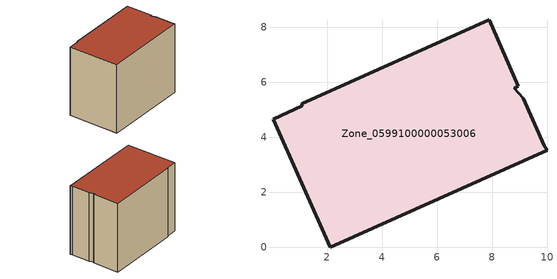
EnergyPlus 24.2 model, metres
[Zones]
Zone_0599100000053006
 floor ground (C_G): 1.1,5.14 1.07,5.21 7.89,8.27 8.95,5.85 8.81,5.78 9.14,5.41 9.9,3.69 10,3.53 2.12,0 0.03,4.66 z3.17
 wall outside (C_F): 0.03,4.66 2.12,0 10,3.53 9.9,3.69 9.14,5.41 8.81,5.78 8.95,5.85 7.89,8.27 1.07,5.21 1.1,5.14 0.03,4.66 z3.17:10.19
 roof outside (C_R): 9.14,5.41 8.81,5.78 8.95,5.85 7.89,8.27 1.07,5.21 1.1,5.14 0.03,4.66 2.12,0 10,3.53 9.9,3.69 z10.19
[BUILDING]
Pand.0599100000053006: North Axis=0; Terrain=City; Loads Convergence Tolerance Value=0.04; Temperature Convergence Tolerance Value=0.4; Solar Distribution=FullExterior; Maximum Number of Warmup Days=25; Minimum Number of Warmup Days=1
[Site:Location]
Rotterdam.The.Hague.AP_ZH_NLD Design_Conditions: Latitude=51.96; Longitude=4.45; Time Zone=1; Elevation=-4.5
[SITE:GROUNDTEMPERATURE:BUILDINGSURFACE]
18, 18, 18, 18, 18, 18, 18, 18, 18, 18, 18, 18
[MATERIAL] Thermal Absorptance=0.9; Solar Absorptance=0.7; Visible Absorptance=0.7
Name | Roughness | Thickness | Conductivity | Density | Specific Heat
G.TC.1946 | MediumSmooth | 0.15 | 1 | 540 | 1210
F.TC.1946 | Rough | 0.3 | 0.857143 | 1920 | 840
R.TC.1946 | MediumRough | 0.2 | 0.909091 | 1500 | 1000
[CONSTRUCTION]
C_G: G.TC.1946
C_F: F.TC.1946
C_R: R.TC.1946
[ZONE]
Zone_0599100000053006: Type=1; Multiplier=1; Ceiling Height=Autocalculate; Volume=Autocalculate; Floor Area=autocalculate; Part of Total Floor Area=Yes
[ZONEINFILTRATION:DESIGNFLOWRATE]
Infil_Zone_0599100000053006: Zone or ZoneList or Space or SpaceList=Zone_0599100000053006; Schedule=AlwaysOn; Design Flow Rate Calculation Method=Flow/Area; Flow Rate per Floor Area=0.003; Constant Term Coefficient=1; Temperature Term Coefficient=0; Velocity Term Coefficient=0; Velocity Squared Term Coefficient=0
[HVACTEMPLATE:ZONE:IDEALLOADSAIRSYSTEM]
Zone_0599100000053006: Maximum Heating Supply Air Temperature=50; Minimum Cooling Supply Air Temperature=13; Maximum Heating Supply Air Humidity Ratio=0.0156; Minimum Cooling Supply Air Humidity Ratio=0.0077; Heating Limit=NoLimit; Cooling Limit=NoLimit; Dehumidification Control Type=ConstantSensibleHeatRatio; Cooling Sensible Heat Ratio=0.7; Dehumidification Setpoint=60; Humidification Control Type=None; Humidification Setpoint=30; Outdoor Air Method=None; Outdoor Air Flow Rate per Person=0.00944; Outdoor Air Flow Rate per Zone Floor Area=0; Outdoor Air Flow Rate per Zone=0; Demand Controlled Ventilation Type=None; Outdoor Air Economizer Type=NoEconomizer; Heat Recovery Type=None; Sensible Heat Recovery Effectiveness=0.7; Latent Heat Recovery Effectiveness=0.65
[ZONECONTROL:THERMOSTAT]
ThermostatControl_Zone_0599100000053006: Zone or ZoneList=Zone_0599100000053006; Control Type Schedule=DualSetpointControlType; Control 1=Thermostat_Zone_0599100000053006; Temperature Difference Between Cutout And Setpoint=0
[THERMOSTATSETPOINT:DUALSETPOINT]
Thermostat_Zone_0599100000053006: Heating Setpoint Temperature Schedule=HeatingSetpoint_Zone_0599100000053006; Cooling Setpoint Temperature Schedule=CoolingSetpoint_Zone_0599100000053006
[SCHEDULE:COMPACT]
HeatingSetpoint_Zone_0599100000053006: Through: 12/31, For: AllDays, Until: 24:00, 21
CoolingSetpoint_Zone_0599100000053006: Through: 12/31, For: AllDays, Until: 24:00, 24
DualSetpointControlType: Through: 12/31, For: AllDays, Until: 24:00, 4
AlwaysOn: Through: 12/31, For: AllDays, Until: 24:00, 1
